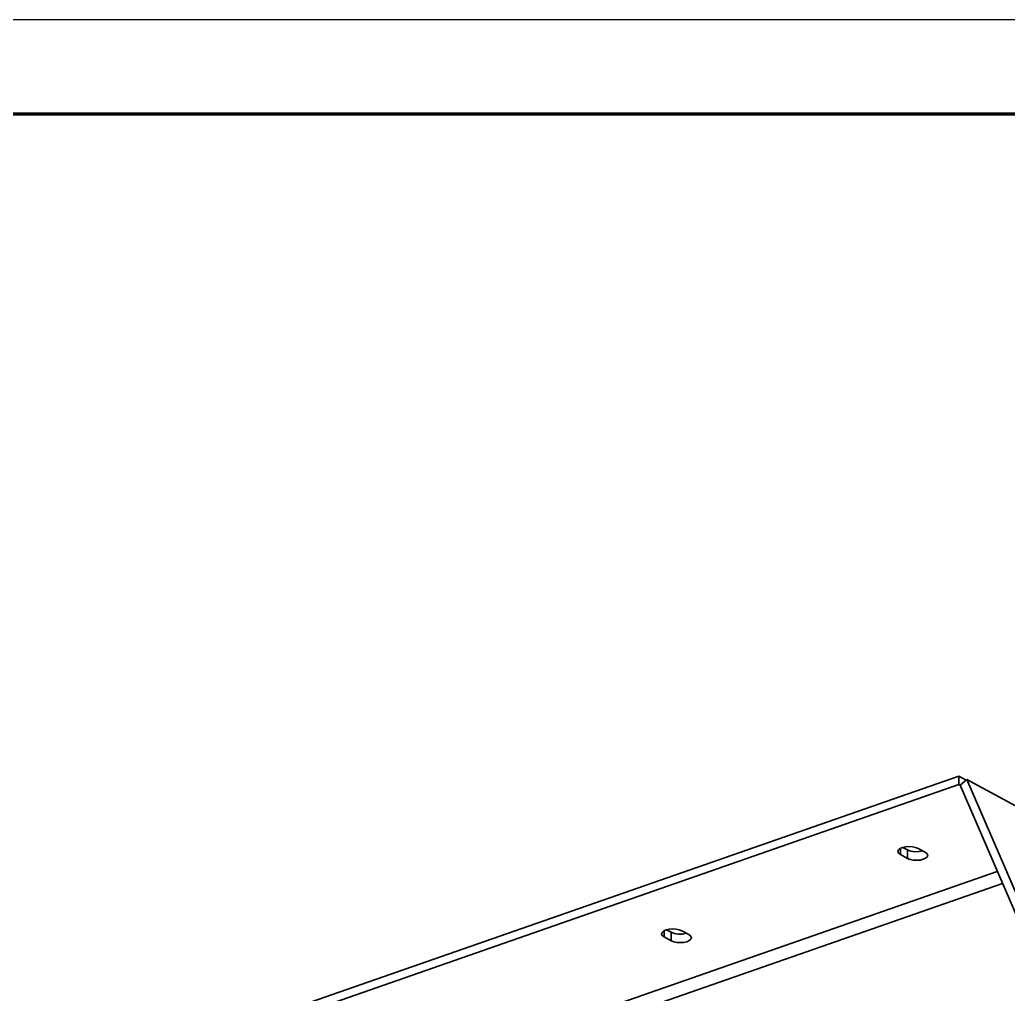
# Model space of a CAD drawing. Header units: millimetres. Extents: x 0 to 420, y 0 to 297.
# Drawn here: x 274.2 to 326.5, y 245.5 to 297 of the extents above; entities that cross this region are included whole.
import ezdxf

# ---------------------------------------------------------------- set-up
doc = ezdxf.new("R2010")
doc.units = ezdxf.units.MM

msp = doc.modelspace()

# ---------------------------------------------------------------- linework, layer by layer
at = {"color": 1, "lineweight": 35}
for p, q in [((248.107, 230.584), (323.884, 257)), ((323.884, 257), (324.266, 256.792)), ((323.884, 256.55), (323.884, 257)), ((323.949, 256.523), (324.307, 256.827)), ((330.242, 253.594), (324.307, 256.827)), ((324.307, 256.827), (353.986, 188.092)), ((248.107, 230.134), (323.884, 256.55)), ((323.954, 256.512), (323.884, 256.55)), ((323.949, 256.523), (353.628, 187.788)), ((320.695, 253.094), (320.666, 253.015)), ((320.666, 253.015), (320.7, 252.928)), ((320.777, 253.166), (320.695, 253.094)), ((320.7, 252.928), (320.798, 252.851)), ((320.905, 253.224), (320.777, 253.166)), ((320.798, 253.178), (320.798, 252.851)), ((321.068, 253.262), (320.905, 253.224)), ((321.173, 253.097), (320.928, 253.231)), ((321.249, 253.276), (321.068, 253.262)), ((321.342, 253.034), (321.173, 253.097)), ((321.173, 253.097), (321.173, 252.647)), ((321.432, 253.266), (321.249, 253.276)), ((321.553, 253.002), (321.342, 253.034)), ((321.599, 253.232), (321.432, 253.266)), ((321.775, 253.006), (321.553, 253.002)), ((321.735, 253.178), (321.599, 253.232)), ((322.11, 252.974), (321.735, 253.178)), ((321.98, 253.045), (321.775, 253.006)), ((322.207, 252.897), (322.11, 252.974)), ((320.798, 252.851), (321.173, 252.647)), ((321.173, 252.647), (321.309, 252.593)), ((321.309, 252.593), (321.476, 252.559)), ((321.476, 252.559), (321.659, 252.549)), ((321.659, 252.549), (321.84, 252.564)), ((321.84, 252.564), (322.002, 252.602)), ((322.002, 252.602), (322.131, 252.659)), ((322.131, 252.659), (322.213, 252.731)), ((322.241, 252.811), (322.207, 252.897)), ((322.213, 252.731), (322.241, 252.811)), ((325.92, 251.958), (254.377, 227.018)), ((254.689, 226.398), (326.194, 251.325)), ((308.201, 248.739), (308.172, 248.659)), ((308.283, 248.811), (308.201, 248.739)), ((308.411, 248.868), (308.283, 248.811)), ((308.304, 248.823), (308.304, 248.496)), ((308.574, 248.906), (308.411, 248.868)), ((308.679, 248.742), (308.434, 248.875)), ((308.755, 248.921), (308.574, 248.906)), ((308.848, 248.679), (308.679, 248.742)), ((308.679, 248.742), (308.679, 248.292)), ((308.938, 248.911), (308.755, 248.921)), ((309.105, 248.877), (308.938, 248.911)), ((309.241, 248.823), (309.105, 248.877)), ((309.616, 248.619), (309.241, 248.823)), ((308.172, 248.659), (308.206, 248.573)), ((308.206, 248.573), (308.304, 248.496)), ((308.304, 248.496), (308.679, 248.292)), ((308.679, 248.292), (308.815, 248.238)), ((308.815, 248.238), (308.982, 248.204)), ((309.059, 248.647), (308.848, 248.679)), ((309.281, 248.65), (309.059, 248.647)), ((309.486, 248.689), (309.281, 248.65)), ((309.346, 248.208), (309.508, 248.246)), ((309.508, 248.246), (309.637, 248.304)), ((309.713, 248.542), (309.616, 248.619)), ((309.637, 248.304), (309.719, 248.376)), ((309.747, 248.455), (309.713, 248.542)), ((309.719, 248.376), (309.747, 248.455)), ((308.982, 248.204), (309.165, 248.194)), ((309.165, 248.194), (309.346, 248.208))]:
    msp.add_line(p, q, dxfattribs=at)
at = {"color": 7, "lineweight": 25}
msp.add_lwpolyline([(0, 0), (420, 0), (420, 297), (0, 297)], close=True, dxfattribs=at)
at = {"color": 7, "lineweight": 70}
msp.add_lwpolyline([(20, 5), (415, 5), (415, 292), (20, 292)], close=True, dxfattribs=at)

doc.saveas('drawing.dxf')
